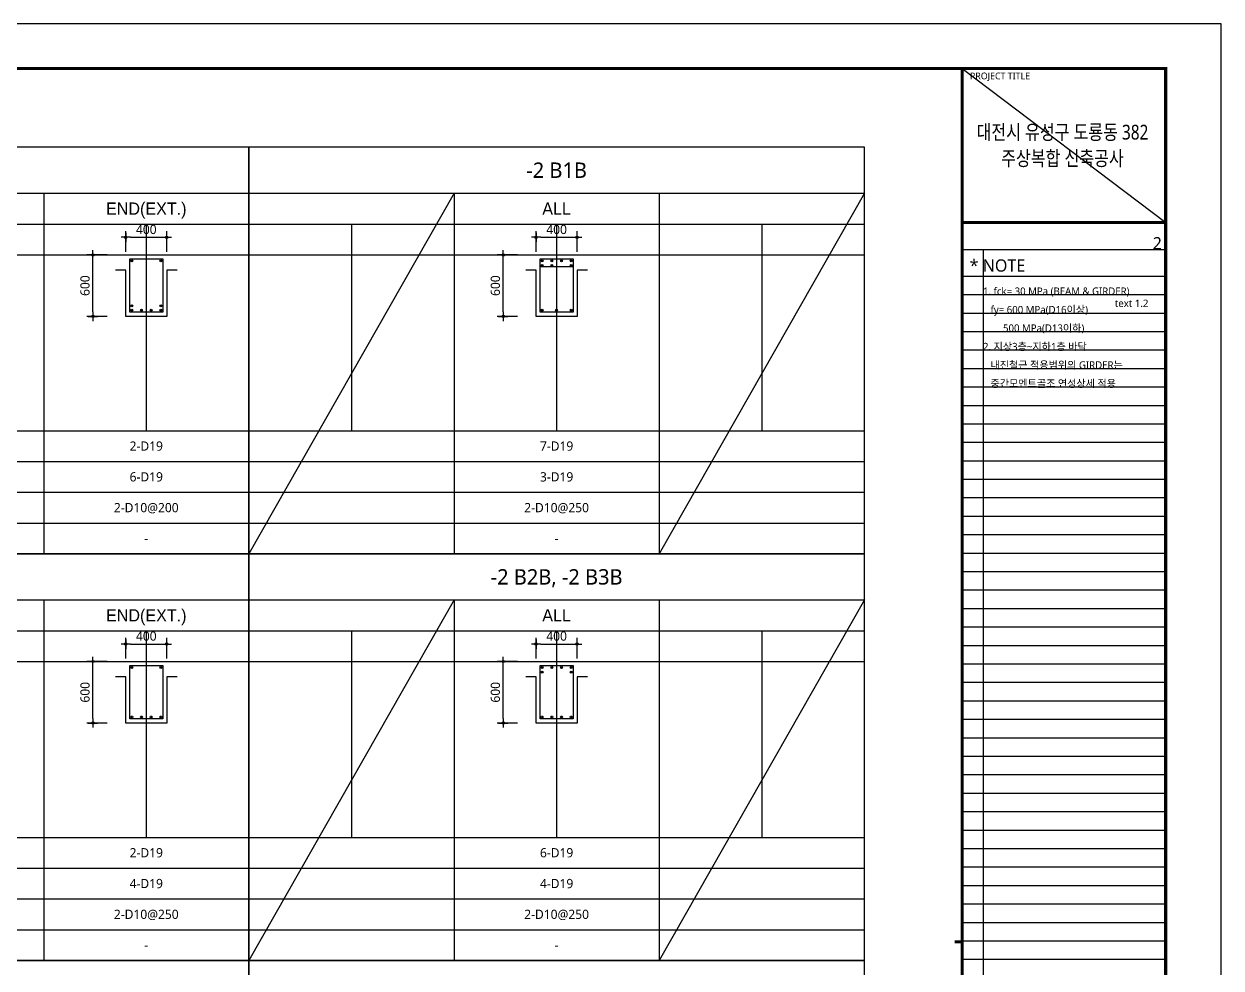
# Model space of a CAD drawing. Header units: millimetres. Extents: x 0 to 252030, y -124740 to 196020.
# Drawn here: x 38761 to 50430, y 79897 to 89100 of the extents above; entities that cross this region are included whole.
import ezdxf
from ezdxf.enums import TextEntityAlignment as Align

# ---------------------------------------------------------------- set-up
doc = ezdxf.new("R2010")
doc.units = ezdxf.units.MM
doc.header["$LTSCALE"] = 30
doc.layers.get('DEFPOINTS').update_dxf_attribs({"color": 142})
for name, color, linetype in [('0-SEC1', 3, 'Continuous'), ('CON', 2, 'Continuous'), ('DIM', 7, 'Continuous'), ('ETC', 7, 'Continuous'), ('S-철근', 3, 'Continuous'), ('SHEET', 7, 'Continuous'), ('TEX', 3, 'Continuous'), ('TXT', 3, 'Continuous'), ('XR-FORM_(도룡동)$0$AA-SHEET', 9, 'Continuous'), ('XR-FORM_(도룡동)$0$Sheet', 7, 'Continuous'), ('XR-FORM_(도룡동)$0$Sheet-text', 3, 'Continuous')]:
    doc.layers.add(name, color=color, linetype=linetype)
doc.styles.get("Standard").update_dxf_attribs({"font": 'malgun.ttf'})
doc.styles.add('XR-FORM_(도룡동)$3$맑은고딕', font='malgun.ttf')
doc.styles.add('돋움', font='Dotum.ttf')
doc.styles.add('맑은 고딕', font='malgun.ttf')
doc.dimstyles.new('30NDIM', dxfattribs={"dimscale": 50, "dimtxt": 3, "dimasz": 1.5, "dimexe": 2, "dimexo": 6, "dimgap": 1, "dimtad": 1, "dimdec": 0, "dimrnd": 0.25, "dimzin": 0, "dimdsep": 46, "dimtxsty": 'Standard', "dimblk": 'Z_DOT', "dimcen": 5, "dimclrd": 256, "dimclre": 256, "dimclrt": 3, "dimadec": 0, "dimazin": 0, "dimtm": 1e-09, "dimtfac": 1, "dimtdec": 0, "dimtix": 1, "dimtmove": 2, "dimatfit": 1, "dimldrblk": 'Z_DOT', "dimfxl": 1, "dimtolj": 1, "dimtzin": 0, "dimarcsym": 0})

# ---------------------------------------------------------------- blocks, each defined once
blk = doc.blocks.new('XR-FORM_(도룡동)$0$S')
at = {"layer": 'DEFPOINTS'}
for p, q in [((75750, 52950), (82250, 52950)), ((75640, 52073), (82226, 52073)), ((76315, 52073), (76315, 20700)), ((82250, 51196), (75640, 51196)), ((82250, 50596), (75640, 50596)), ((82250, 49996), (75640, 49996)), ((82250, 49396), (75640, 49396)), ((82250, 48796), (75640, 48796)), ((82250, 48196), (75640, 48196)), ((82250, 47596), (75640, 47596)), ((82250, 46996), (75640, 46996)), ((82250, 46396), (75640, 46396)), ((82250, 45796), (75640, 45796)), ((82250, 45196), (75640, 45196)), ((82250, 44596), (75640, 44596)), ((82250, 43996), (75640, 43996)), ((82250, 43396), (75640, 43396)), ((82250, 42796), (75640, 42796)), ((82250, 42196), (75640, 42196)), ((82250, 41596), (75640, 41596)), ((82250, 40996), (75640, 40996)), ((82250, 40396), (75640, 40396)), ((82250, 39796), (75640, 39796)), ((82250, 39196), (75640, 39196)), ((82250, 38596), (75640, 38596)), ((82250, 37996), (75640, 37996)), ((82250, 37396), (75640, 37396)), ((82250, 36796), (75640, 36796)), ((82250, 36196), (75640, 36196)), ((82250, 35596), (75640, 35596)), ((82250, 34996), (75640, 34996)), ((82250, 34396), (75640, 34396)), ((82250, 33796), (75640, 33796)), ((82250, 33196), (75640, 33196)), ((82250, 32596), (75640, 32596)), ((82250, 31996), (75640, 31996)), ((82250, 31396), (75640, 31396)), ((82250, 30796), (75640, 30796)), ((82250, 30196), (75640, 30196)), ((82250, 29596), (75640, 29596)), ((82250, 28996), (75640, 28996))]:
    blk.add_line(p, q, dxfattribs=at)
at = {"layer": 'XR-FORM_(도룡동)$0$AA-SHEET', "const_width": 99.9}
blk.add_lwpolyline([(75750, 52950), (82250, 52950)], dxfattribs=at)
at = {"layer": 'XR-FORM_(도룡동)$0$Sheet', "const_width": 100}
blk.add_lwpolyline([(1850, 57950), (82250, 57950), (82250, 1200), (1850, 1200)], close=True, dxfattribs=at)
for points in [[(75640, 57950), (75640, 1200)], [(75640, 52950), (82250, 52950)]]:
    blk.add_lwpolyline(points, dxfattribs=at)
at = {"layer": 'XR-FORM_(도룡동)$0$Sheet', "linetype": 'Continuous', "const_width": 100}
blk.add_lwpolyline([(75640, 29575), (75390, 29575)], dxfattribs=at)
at = {"layer": 'DEFPOINTS', "style": 'XR-FORM_(도룡동)$3$맑은고딕'}
blk.add_text('2', height=400, dxfattribs=at).set_placement((82126, 52273), align=Align.MIDDLE_RIGHT)
blk.add_text('text 1.2', height=240, dxfattribs=at).set_placement((80599, 50202))
at = {"layer": 'XR-FORM_(도룡동)$0$Sheet', "style": 'XR-FORM_(도룡동)$3$맑은고딕'}
blk.add_text('PROJECT TITLE', height=220, dxfattribs=at).set_placement((75890, 57600))
at = {"layer": 'XR-FORM_(도룡동)$0$Sheet-text', "style": 'XR-FORM_(도룡동)$3$맑은고딕'}
blk.add_text('* NOTE', height=400, dxfattribs=at).set_placement((75881, 51550), align=Align.MIDDLE_LEFT)
blk = doc.blocks.new('XR-FORM_(도룡동)', base_point=(101.33, -56114.51))
at = {"layer": 'DEFPOINTS'}
blk.add_line((377.95, 289.75), (411, 264.75), dxfattribs=at)
blk.add_lwpolyline([(0, 0), (420, 0), (420, 297), (0, 297)], close=True, dxfattribs=at)
at = {"xscale": 0.005, "yscale": 0.005, "zscale": 0.005}
blk.add_blockref('XR-FORM_(도룡동)$0$S', (-0.25, 0), dxfattribs=at)
at = {"layer": 'XR-FORM_(도룡동)$0$Sheet-text', "style": 'XR-FORM_(도룡동)$3$맑은고딕', "width": 0.8}
for s, p in [('대전시 유성구 도룡동 382', (394.23, 279.42)), ('주상복합 신축공사', (394.23, 275.17))]:
    blk.add_text(s, height=2.4, dxfattribs=at).set_placement(p, align=Align.MIDDLE_CENTER)
blk = doc.blocks.new('NOTE-보일람표')
at = {"layer": 'TEX', "style": '맑은 고딕'}
for s, p in [('1. fck= 30 MPa (BEAM & GIRDER)', (0, -144)), ('   fy= 600 MPa(D16이상) ', (0, -324)), ('        500 MPa(D13이하)', (0, -504)), ('2. 지상3층~지하1층 바닥', (0, -684)), ('   내진철근 적용범위의 GIRDER는', (0, -864)), ('   중간모멘트골조 연성상세 적용', (0, -1044))]:
    blk.add_text(s, height=72, dxfattribs=at).set_placement(p, align=Align.MIDDLE_LEFT)
blk = doc.blocks.new('4등분')
at = {"layer": 'DEFPOINTS'}
for p, q in [((1000, 3214), (1000, 1200)), ((3000, 3214), (3000, 1200)), ((5000, 3214), (5000, 1200)), ((0, 2914), (6000, 2914))]:
    blk.add_line(p, q, dxfattribs=at)
at = {"layer": 'SHEET'}
blk.add_line((0, 3514), (6000, 3514), dxfattribs=at)
at = {"layer": 'SHEET', "color": 6}
for p, q in [((2000, 3514), (2000, 0)), ((4000, 3514), (4000, 0)), ((0, 3214), (6000, 3214)), ((0, 1200), (6000, 1200)), ((0, 900), (6000, 900)), ((0, 600), (6000, 600)), ((0, 300), (6000, 300))]:
    blk.add_line(p, q, dxfattribs=at)
at = {"layer": 'SHEET'}
blk.add_lwpolyline([(6000, 3964), (0, 3964), (0, 0), (6000, 0)], close=True, dxfattribs=at)
blk = doc.blocks.new('Z_DOT')
at = {"layer": 'DIM', "color": 0}
for p, q in [((-1, 0), (1, 0)), ((0, -1), (0, 1))]:
    blk.add_line(p, q, dxfattribs=at)
for radius in [0.25, 0.125]:
    blk.add_circle((0, 0), radius, dxfattribs=at)
blk = doc.blocks.new('*D897')
at = {"layer": 'DEFPOINTS', "color": 0, "transparency": 16777216}
for p in [(40153, 87020), (39753, 86699), (40153, 86699)]:
    blk.add_point(p, dxfattribs=at)
at = {"layer": 'DIM', "lineweight": -2, "transparency": 16777216}
for p, q in [((39753, 86879), (39753, 87080)), ((40153, 86879), (40153, 87080)), ((39798, 87020), (40108, 87020))]:
    blk.add_line(p, q, dxfattribs=at)
at = {"layer": 'DIM', "lineweight": -2, "transparency": 16777216, "xscale": 45, "yscale": 45, "zscale": 45, "rotation": 180}
blk.add_blockref('Z_DOT', (39753, 87020), dxfattribs=at)
at = {"layer": 'DIM', "lineweight": -2, "transparency": 16777216, "xscale": 45, "yscale": 45, "zscale": 45}
blk.add_blockref('Z_DOT', (40153, 87020), dxfattribs=at)
at = {"layer": 'DIM', "color": 3, "transparency": 16777216, "insert": (39953, 87096), "char_height": 90, "attachment_point": 5}
blk.add_mtext('\\A1;400', dxfattribs=at)
blk = doc.blocks.new('*D898')
at = {"layer": 'DEFPOINTS', "color": 0, "transparency": 16777216}
for p in [(39433, 86849), (39753, 86849), (39753, 86249)]:
    blk.add_point(p, dxfattribs=at)
at = {"layer": 'DIM', "lineweight": -2, "transparency": 16777216}
for p, q in [((39573, 86849), (39373, 86849)), ((39433, 86294), (39433, 86804)), ((39573, 86249), (39373, 86249))]:
    blk.add_line(p, q, dxfattribs=at)
at = {"layer": 'DIM', "lineweight": -2, "transparency": 16777216, "xscale": 45, "yscale": 45, "zscale": 45}
for p, rotation in [((39433, 86849), 90), ((39433, 86249), 270)]:
    blk.add_blockref('Z_DOT', p, dxfattribs=dict(at, rotation=rotation))
at = {"layer": 'DIM', "color": 3, "transparency": 16777216, "insert": (39356, 86549), "char_height": 90, "attachment_point": 5, "rotation": 90}
blk.add_mtext('\\A1;600', dxfattribs=at)
blk = doc.blocks.new('*D899')
at = {"layer": 'DEFPOINTS', "color": 0, "transparency": 16777216}
for p in [(44153, 87020), (43753, 86699), (44153, 86699)]:
    blk.add_point(p, dxfattribs=at)
at = {"layer": 'DIM', "lineweight": -2, "transparency": 16777216}
for p, q in [((43753, 86879), (43753, 87080)), ((44153, 86879), (44153, 87080)), ((43798, 87020), (44108, 87020))]:
    blk.add_line(p, q, dxfattribs=at)
at = {"layer": 'DIM', "lineweight": -2, "transparency": 16777216, "xscale": 45, "yscale": 45, "zscale": 45, "rotation": 180}
blk.add_blockref('Z_DOT', (43753, 87020), dxfattribs=at)
at = {"layer": 'DIM', "lineweight": -2, "transparency": 16777216, "xscale": 45, "yscale": 45, "zscale": 45}
blk.add_blockref('Z_DOT', (44153, 87020), dxfattribs=at)
at = {"layer": 'DIM', "color": 3, "transparency": 16777216, "insert": (43953, 87096), "char_height": 90, "attachment_point": 5}
blk.add_mtext('\\A1;400', dxfattribs=at)
blk = doc.blocks.new('*D900')
at = {"layer": 'DEFPOINTS', "color": 0, "transparency": 16777216}
for p in [(43433, 86849), (43753, 86849), (43753, 86249)]:
    blk.add_point(p, dxfattribs=at)
at = {"layer": 'DIM', "lineweight": -2, "transparency": 16777216}
for p, q in [((43573, 86849), (43373, 86849)), ((43433, 86294), (43433, 86804)), ((43573, 86249), (43373, 86249))]:
    blk.add_line(p, q, dxfattribs=at)
at = {"layer": 'DIM', "lineweight": -2, "transparency": 16777216, "xscale": 45, "yscale": 45, "zscale": 45}
for p, rotation in [((43433, 86849), 90), ((43433, 86249), 270)]:
    blk.add_blockref('Z_DOT', p, dxfattribs=dict(at, rotation=rotation))
at = {"layer": 'DIM', "color": 3, "transparency": 16777216, "insert": (43356, 86549), "char_height": 90, "attachment_point": 5, "rotation": 90}
blk.add_mtext('\\A1;600', dxfattribs=at)
blk = doc.blocks.new('*D909')
at = {"layer": 'DEFPOINTS', "color": 0, "transparency": 16777216}
for p in [(40153, 83055), (39753, 82735), (40153, 82735)]:
    blk.add_point(p, dxfattribs=at)
at = {"layer": 'DIM', "lineweight": -2, "transparency": 16777216}
for p, q in [((39753, 82915), (39753, 83115)), ((40153, 82915), (40153, 83115)), ((39798, 83055), (40108, 83055))]:
    blk.add_line(p, q, dxfattribs=at)
at = {"layer": 'DIM', "lineweight": -2, "transparency": 16777216, "xscale": 45, "yscale": 45, "zscale": 45, "rotation": 180}
blk.add_blockref('Z_DOT', (39753, 83055), dxfattribs=at)
at = {"layer": 'DIM', "lineweight": -2, "transparency": 16777216, "xscale": 45, "yscale": 45, "zscale": 45}
blk.add_blockref('Z_DOT', (40153, 83055), dxfattribs=at)
at = {"layer": 'DIM', "color": 3, "transparency": 16777216, "insert": (39953, 83132), "char_height": 90, "attachment_point": 5}
blk.add_mtext('\\A1;400', dxfattribs=at)
blk = doc.blocks.new('*D910')
at = {"layer": 'DEFPOINTS', "color": 0, "transparency": 16777216}
for p in [(39433, 82885), (39753, 82885), (39753, 82285)]:
    blk.add_point(p, dxfattribs=at)
at = {"layer": 'DIM', "lineweight": -2, "transparency": 16777216}
for p, q in [((39573, 82885), (39373, 82885)), ((39433, 82330), (39433, 82840)), ((39573, 82285), (39373, 82285))]:
    blk.add_line(p, q, dxfattribs=at)
at = {"layer": 'DIM', "lineweight": -2, "transparency": 16777216, "xscale": 45, "yscale": 45, "zscale": 45}
for p, rotation in [((39433, 82885), 90), ((39433, 82285), 270)]:
    blk.add_blockref('Z_DOT', p, dxfattribs=dict(at, rotation=rotation))
at = {"layer": 'DIM', "color": 3, "transparency": 16777216, "insert": (39356, 82585), "char_height": 90, "attachment_point": 5, "rotation": 90}
blk.add_mtext('\\A1;600', dxfattribs=at)
blk = doc.blocks.new('*D911')
at = {"layer": 'DEFPOINTS', "color": 0, "transparency": 16777216}
for p in [(44153, 83055), (43753, 82735), (44153, 82735)]:
    blk.add_point(p, dxfattribs=at)
at = {"layer": 'DIM', "lineweight": -2, "transparency": 16777216}
for p, q in [((43753, 82915), (43753, 83115)), ((44153, 82915), (44153, 83115)), ((43798, 83055), (44108, 83055))]:
    blk.add_line(p, q, dxfattribs=at)
at = {"layer": 'DIM', "lineweight": -2, "transparency": 16777216, "xscale": 45, "yscale": 45, "zscale": 45, "rotation": 180}
blk.add_blockref('Z_DOT', (43753, 83055), dxfattribs=at)
at = {"layer": 'DIM', "lineweight": -2, "transparency": 16777216, "xscale": 45, "yscale": 45, "zscale": 45}
blk.add_blockref('Z_DOT', (44153, 83055), dxfattribs=at)
at = {"layer": 'DIM', "color": 3, "transparency": 16777216, "insert": (43953, 83132), "char_height": 90, "attachment_point": 5}
blk.add_mtext('\\A1;400', dxfattribs=at)
blk = doc.blocks.new('*D912')
at = {"layer": 'DEFPOINTS', "color": 0, "transparency": 16777216}
for p in [(43433, 82885), (43753, 82885), (43753, 82285)]:
    blk.add_point(p, dxfattribs=at)
at = {"layer": 'DIM', "lineweight": -2, "transparency": 16777216}
for p, q in [((43573, 82885), (43373, 82885)), ((43433, 82330), (43433, 82840)), ((43573, 82285), (43373, 82285))]:
    blk.add_line(p, q, dxfattribs=at)
at = {"layer": 'DIM', "lineweight": -2, "transparency": 16777216, "xscale": 45, "yscale": 45, "zscale": 45}
for p, rotation in [((43433, 82885), 90), ((43433, 82285), 270)]:
    blk.add_blockref('Z_DOT', p, dxfattribs=dict(at, rotation=rotation))
at = {"layer": 'DIM', "color": 3, "transparency": 16777216, "insert": (43356, 82585), "char_height": 90, "attachment_point": 5, "rotation": 90}
blk.add_mtext('\\A1;600', dxfattribs=at)

msp = doc.modelspace()

# ---------------------------------------------------------------- hatches: boundary and pattern name
at = {"layer": 'S-철근'}
h = msp.add_hatch(color=256, dxfattribs=at)
edge = h.paths.add_edge_path()
edge.add_arc((39812.08013, 86790.41992), 9.55, 0, 180)
edge.add_arc((39812.08013, 86790.41992), 9.55, 180, 360)
h = msp.add_hatch(color=256, dxfattribs=at)
edge = h.paths.add_edge_path()
edge.add_arc((40093.92013, 86790.41992), 9.55, 0, 180)
edge.add_arc((40093.92013, 86790.41992), 9.55, 180, 360)
h = msp.add_hatch(color=256, dxfattribs=at)
edge = h.paths.add_edge_path()
edge.add_arc((43812.08013, 86790.41992), 9.55, 0, 180)
edge.add_arc((43812.08013, 86790.41992), 9.55, 180, 360)
h = msp.add_hatch(color=256, dxfattribs=at)
edge = h.paths.add_edge_path()
edge.add_arc((43812.08013, 86746.31992), 9.55, 0, 180)
edge.add_arc((43812.08013, 86746.31992), 9.55, 180, 360)
h = msp.add_hatch(color=256, dxfattribs=at)
edge = h.paths.add_edge_path()
edge.add_arc((43906.0268, 86790.41992), 9.55, 0, 180)
edge.add_arc((43906.0268, 86790.41992), 9.55, 180, 360)
h = msp.add_hatch(color=256, dxfattribs=at)
edge = h.paths.add_edge_path()
edge.add_arc((43906.0268, 86746.31992), 9.55, 0, 180)
edge.add_arc((43906.0268, 86746.31992), 9.55, 180, 360)
h = msp.add_hatch(color=256, dxfattribs=at)
edge = h.paths.add_edge_path()
edge.add_arc((43999.97347, 86790.41992), 9.55, 0, 180)
edge.add_arc((43999.97347, 86790.41992), 9.55, 180, 360)
h = msp.add_hatch(color=256, dxfattribs=at)
edge = h.paths.add_edge_path()
edge.add_arc((44093.92013, 86790.41992), 9.55, 0, 180)
edge.add_arc((44093.92013, 86790.41992), 9.55, 180, 360)
h = msp.add_hatch(color=256, dxfattribs=at)
edge = h.paths.add_edge_path()
edge.add_arc((44093.92013, 86746.31992), 9.55, 0, 180)
edge.add_arc((44093.92013, 86746.31992), 9.55, 180, 360)
h = msp.add_hatch(color=256, dxfattribs=at)
edge = h.paths.add_edge_path()
edge.add_arc((39812.08013, 86352.67992), 9.55, 0, 180)
edge.add_arc((39812.08013, 86352.67992), 9.55, 180, 360)
h = msp.add_hatch(color=256, dxfattribs=at)
edge = h.paths.add_edge_path()
edge.add_arc((40093.92013, 86352.67992), 9.55, 0, 180)
edge.add_arc((40093.92013, 86352.67992), 9.55, 180, 360)
h = msp.add_hatch(color=256, dxfattribs=at)
edge = h.paths.add_edge_path()
edge.add_arc((39812.08013, 86308.57992), 9.55, 0, 180)
edge.add_arc((39812.08013, 86308.57992), 9.55, 180, 360)
h = msp.add_hatch(color=256, dxfattribs=at)
edge = h.paths.add_edge_path()
edge.add_arc((39906.0268, 86308.57992), 9.55, 0, 180)
edge.add_arc((39906.0268, 86308.57992), 9.55, 180, 360)
h = msp.add_hatch(color=256, dxfattribs=at)
edge = h.paths.add_edge_path()
edge.add_arc((39999.97347, 86308.57992), 9.55, 0, 180)
edge.add_arc((39999.97347, 86308.57992), 9.55, 180, 360)
h = msp.add_hatch(color=256, dxfattribs=at)
edge = h.paths.add_edge_path()
edge.add_arc((40093.92013, 86308.57992), 9.55, 0, 180)
edge.add_arc((40093.92013, 86308.57992), 9.55, 180, 360)
h = msp.add_hatch(color=256, dxfattribs=at)
edge = h.paths.add_edge_path()
edge.add_arc((43812.08013, 86308.57992), 9.55, 0, 180)
edge.add_arc((43812.08013, 86308.57992), 9.55, 180, 360)
h = msp.add_hatch(color=256, dxfattribs=at)
edge = h.paths.add_edge_path()
edge.add_arc((43953.00013, 86308.57992), 9.55, 0, 180)
edge.add_arc((43953.00013, 86308.57992), 9.55, 180, 360)
h = msp.add_hatch(color=256, dxfattribs=at)
edge = h.paths.add_edge_path()
edge.add_arc((44093.92013, 86308.57992), 9.55, 0, 180)
edge.add_arc((44093.92013, 86308.57992), 9.55, 180, 360)
h = msp.add_hatch(color=256, dxfattribs=at)
edge = h.paths.add_edge_path()
edge.add_arc((39812.08013, 82825.91992), 9.55, 0, 180)
edge.add_arc((39812.08013, 82825.91992), 9.55, 180, 360)
h = msp.add_hatch(color=256, dxfattribs=at)
edge = h.paths.add_edge_path()
edge.add_arc((40093.92013, 82825.91992), 9.55, 0, 180)
edge.add_arc((40093.92013, 82825.91992), 9.55, 180, 360)
h = msp.add_hatch(color=256, dxfattribs=at)
edge = h.paths.add_edge_path()
edge.add_arc((43812.08013, 82825.91992), 9.55, 0, 180)
edge.add_arc((43812.08013, 82825.91992), 9.55, 180, 360)
h = msp.add_hatch(color=256, dxfattribs=at)
edge = h.paths.add_edge_path()
edge.add_arc((43812.08013, 82781.81992), 9.55, 0, 180)
edge.add_arc((43812.08013, 82781.81992), 9.55, 180, 360)
h = msp.add_hatch(color=256, dxfattribs=at)
edge = h.paths.add_edge_path()
edge.add_arc((43906.0268, 82825.91992), 9.55, 0, 180)
edge.add_arc((43906.0268, 82825.91992), 9.55, 180, 360)
h = msp.add_hatch(color=256, dxfattribs=at)
edge = h.paths.add_edge_path()
edge.add_arc((43999.97347, 82825.91992), 9.55, 0, 180)
edge.add_arc((43999.97347, 82825.91992), 9.55, 180, 360)
h = msp.add_hatch(color=256, dxfattribs=at)
edge = h.paths.add_edge_path()
edge.add_arc((44093.92013, 82825.91992), 9.55, 0, 180)
edge.add_arc((44093.92013, 82825.91992), 9.55, 180, 360)
h = msp.add_hatch(color=256, dxfattribs=at)
edge = h.paths.add_edge_path()
edge.add_arc((44093.92013, 82781.81992), 9.55, 0, 180)
edge.add_arc((44093.92013, 82781.81992), 9.55, 180, 360)
h = msp.add_hatch(color=256, dxfattribs=at)
edge = h.paths.add_edge_path()
edge.add_arc((39812.08013, 82344.07992), 9.55, 0, 180)
edge.add_arc((39812.08013, 82344.07992), 9.55, 180, 360)
h = msp.add_hatch(color=256, dxfattribs=at)
edge = h.paths.add_edge_path()
edge.add_arc((39906.0268, 82344.07992), 9.55, 0, 180)
edge.add_arc((39906.0268, 82344.07992), 9.55, 180, 360)
h = msp.add_hatch(color=256, dxfattribs=at)
edge = h.paths.add_edge_path()
edge.add_arc((39999.97347, 82344.07992), 9.55, 0, 180)
edge.add_arc((39999.97347, 82344.07992), 9.55, 180, 360)
h = msp.add_hatch(color=256, dxfattribs=at)
edge = h.paths.add_edge_path()
edge.add_arc((40093.92013, 82344.07992), 9.55, 0, 180)
edge.add_arc((40093.92013, 82344.07992), 9.55, 180, 360)
h = msp.add_hatch(color=256, dxfattribs=at)
edge = h.paths.add_edge_path()
edge.add_arc((43812.08013, 82344.07992), 9.55, 0, 180)
edge.add_arc((43812.08013, 82344.07992), 9.55, 180, 360)
h = msp.add_hatch(color=256, dxfattribs=at)
edge = h.paths.add_edge_path()
edge.add_arc((43906.0268, 82344.07992), 9.55, 0, 180)
edge.add_arc((43906.0268, 82344.07992), 9.55, 180, 360)
h = msp.add_hatch(color=256, dxfattribs=at)
edge = h.paths.add_edge_path()
edge.add_arc((43999.97347, 82344.07992), 9.55, 0, 180)
edge.add_arc((43999.97347, 82344.07992), 9.55, 180, 360)
h = msp.add_hatch(color=256, dxfattribs=at)
edge = h.paths.add_edge_path()
edge.add_arc((44093.92013, 82344.07992), 9.55, 0, 180)
edge.add_arc((44093.92013, 82344.07992), 9.55, 180, 360)

# ---------------------------------------------------------------- linework, layer by layer
at = {"layer": 'CON', "color": 8}
for p, q in [((39653.00013, 86849.49992), (40253.00013, 86849.49992)), ((43653.00013, 86849.49992), (44253.00013, 86849.49992)), ((39653.00013, 82884.99992), (40253.00013, 82884.99992)), ((43653.00013, 82884.99992), (44253.00013, 82884.99992))]:
    msp.add_line(p, q, dxfattribs=at)
for points in [[(40253.00013, 86699.49992), (40153.00013, 86699.49992), (40153.00013, 86249.49992), (39753.00013, 86249.49992), (39753.00013, 86699.49992), (39653.00013, 86699.49992)], [(44253.00013, 86699.49992), (44153.00013, 86699.49992), (44153.00013, 86249.49992), (43753.00013, 86249.49992), (43753.00013, 86699.49992), (43653.00013, 86699.49992)], [(40253.00013, 82734.99992), (40153.00013, 82734.99992), (40153.00013, 82284.99992), (39753.00013, 82284.99992), (39753.00013, 82734.99992), (39653.00013, 82734.99992)], [(44253.00013, 82734.99992), (44153.00013, 82734.99992), (44153.00013, 82284.99992), (43753.00013, 82284.99992), (43753.00013, 82734.99992), (43653.00013, 82734.99992)]]:
    msp.add_lwpolyline(points, dxfattribs=at)
at = {"layer": 'ETC', "color": 8}
msp.add_line((43793.00013, 86736.76992), (44113.00013, 86736.76992), dxfattribs=at)
at = {"layer": 'S-철근'}
for points in [[(39793.00013, 86289.49992), (39793.00013, 86809.49992), (40113.00013, 86809.49992), (40113.00013, 86289.49992), (39793.00013, 86289.49992)], [(43793.00013, 86289.49992), (43793.00013, 86809.49992), (44113.00013, 86809.49992), (44113.00013, 86289.49992), (43793.00013, 86289.49992)], [(39793.00013, 82324.99992), (39793.00013, 82844.99992), (40113.00013, 82844.99992), (40113.00013, 82324.99992), (39793.00013, 82324.99992)], [(43793.00013, 82324.99992), (43793.00013, 82844.99992), (44113.00013, 82844.99992), (44113.00013, 82324.99992), (43793.00013, 82324.99992)]]:
    msp.add_lwpolyline(points, dxfattribs=at)
for centre in [(39812.08013, 86790.41992), (40093.92013, 86790.41992), (43812.08013, 86790.41992), (43812.08013, 86746.31992), (43906.0268, 86790.41992), (43906.0268, 86746.31992), (43999.97347, 86790.41992), (44093.92013, 86790.41992), (44093.92013, 86746.31992), (39812.08013, 86352.67992), (40093.92013, 86352.67992), (39812.08013, 86308.57992), (39906.0268, 86308.57992), (39999.97347, 86308.57992), (40093.92013, 86308.57992), (43812.08013, 86308.57992), (43953.00013, 86308.57992), (44093.92013, 86308.57992), (39812.08013, 82825.91992), (40093.92013, 82825.91992), (43812.08013, 82825.91992), (43812.08013, 82781.81992), (43906.0268, 82825.91992), (43999.97347, 82825.91992), (44093.92013, 82825.91992), (44093.92013, 82781.81992), (39812.08013, 82344.07992), (39906.0268, 82344.07992), (39999.97347, 82344.07992), (40093.92013, 82344.07992), (43812.08013, 82344.07992), (43906.0268, 82344.07992), (43999.97347, 82344.07992), (44093.92013, 82344.07992)]:
    msp.add_circle(centre, 9.55, dxfattribs=at)
at = {"layer": 'SHEET'}
for p, q in [((42953.00013, 87449.49992), (40953.00013, 83934.99992)), ((46953.00013, 87449.49992), (44953.00013, 83934.99992)), ((42953.00013, 83484.99992), (40953.00013, 79970.49992)), ((46953.00013, 83484.99992), (44953.00013, 79970.49992))]:
    msp.add_line(p, q, dxfattribs=at)

# ---------------------------------------------------------------- block references
for p in [(34953.00013, 83934.99992), (40953.00013, 83934.99992), (34953.00013, 79970.49992), (40953.00013, 79970.49992), (34953.00013, 76005.99992), (40953.00013, 76005.99992)]:
    msp.add_blockref('4등분', p)
at = {"layer": '0-SEC1', "xscale": 60, "yscale": 60, "zscale": 60}
msp.add_blockref('XR-FORM_(도룡동)', (31310.02429, -3295590.57868), dxfattribs=at)
at = {"layer": 'S-철근'}
msp.add_blockref('NOTE-보일람표', (48109.3931, 86638.91905), dxfattribs=at)

# ---------------------------------------------------------------- texts
at = {"layer": 'TXT', "color": 2, "style": '맑은 고딕'}
for s, p in [('-2 B1B', (43953.00013, 87674.49992)), ('-2 B2B, -2 B3B', (43953.00013, 83709.99992))]:
    msp.add_text(s, height=150, dxfattribs=at).set_placement(p, align=Align.MIDDLE_CENTER)
at = {"layer": 'TXT'}
for s, height, style, p in [('END(EXT.)', 120, '돋움', (39953.00013, 87299.49992)), ('ALL', 120, '돋움', (43953.00013, 87299.49992)), ('2-D19', 90, '맑은 고딕', (39953.00013, 84984.99992)), ('7-D19', 90, '맑은 고딕', (43953.00013, 84984.99992)), ('6-D19', 90, '맑은 고딕', (39953.00013, 84684.99992)), ('3-D19', 90, '맑은 고딕', (43953.00013, 84684.99992)), ('2-D10@200', 90, '맑은 고딕', (39953.00013, 84384.99992)), ('2-D10@250', 90, '맑은 고딕', (43953.00013, 84384.99992)), ('-', 90, '맑은 고딕', (39953.00013, 84084.99992)), ('-', 90, '맑은 고딕', (43953.00013, 84084.99992)), ('END(EXT.)', 120, '돋움', (39953.00013, 83334.99992)), ('ALL', 120, '돋움', (43953.00013, 83334.99992)), ('2-D19', 90, '맑은 고딕', (39953.00013, 81020.49992)), ('6-D19', 90, '맑은 고딕', (43953.00013, 81020.49992)), ('4-D19', 90, '맑은 고딕', (39953.00013, 80720.49992)), ('4-D19', 90, '맑은 고딕', (43953.00013, 80720.49992)), ('2-D10@250', 90, '맑은 고딕', (39953.00013, 80420.49992)), ('2-D10@250', 90, '맑은 고딕', (43953.00013, 80420.49992)), ('-', 90, '맑은 고딕', (39953.00013, 80120.49992)), ('-', 90, '맑은 고딕', (43953.00013, 80120.49992))]:
    msp.add_text(s, height=height, dxfattribs=dict(at, style=style)).set_placement(p, align=Align.MIDDLE_CENTER)

# ---------------------------------------------------------------- dimensions: what is measured, and where the dimension line sits
at = {"layer": 'DIM'}
for base, p1, p2, picture, middle in [((40153.00013, 87019.65148), (39753.00013, 86699.49992), (40153.00013, 86699.49992), '*D897', (39953.00013, 87096.14945)), ((44153.00013, 87019.65148), (43753.00013, 86699.49992), (44153.00013, 86699.49992), '*D899', (43953.00013, 87096.14945)), ((40153.00013, 83055.15148), (39753.00013, 82734.99992), (40153.00013, 82734.99992), '*D909', (39953.00013, 83131.64945)), ((44153.00013, 83055.15148), (43753.00013, 82734.99992), (44153.00013, 82734.99992), '*D911', (43953.00013, 83131.64945))]:
    dim = msp.add_linear_dim(base=base, p1=p1, p2=p2, dimstyle='30NDIM', override={"dimscale": 30, "dimtxsty": 'Standard'}, dxfattribs=at)
    dim.commit()
    dim.dimension.update_dxf_attribs({"geometry": picture, "text_midpoint": middle})
for base, p1, p2, picture, middle in [((39432.84857, 86849.49992), (39753.00013, 86249.49992), (39753.00013, 86849.49992), '*D898', (39356.3506, 86549.49992)), ((43432.84857, 86849.49992), (43753.00013, 86249.49992), (43753.00013, 86849.49992), '*D900', (43356.3506, 86549.49992)), ((39432.84857, 82884.99992), (39753.00013, 82284.99992), (39753.00013, 82884.99992), '*D910', (39356.3506, 82584.99992)), ((43432.84857, 82884.99992), (43753.00013, 82284.99992), (43753.00013, 82884.99992), '*D912', (43356.3506, 82584.99992))]:
    dim = msp.add_linear_dim(base=base, p1=p1, p2=p2, angle=90, dimstyle='30NDIM', override={"dimscale": 30, "dimtxsty": 'Standard'}, dxfattribs=at)
    dim.commit()
    dim.dimension.update_dxf_attribs({"geometry": picture, "text_midpoint": middle})

doc.saveas('drawing.dxf')
